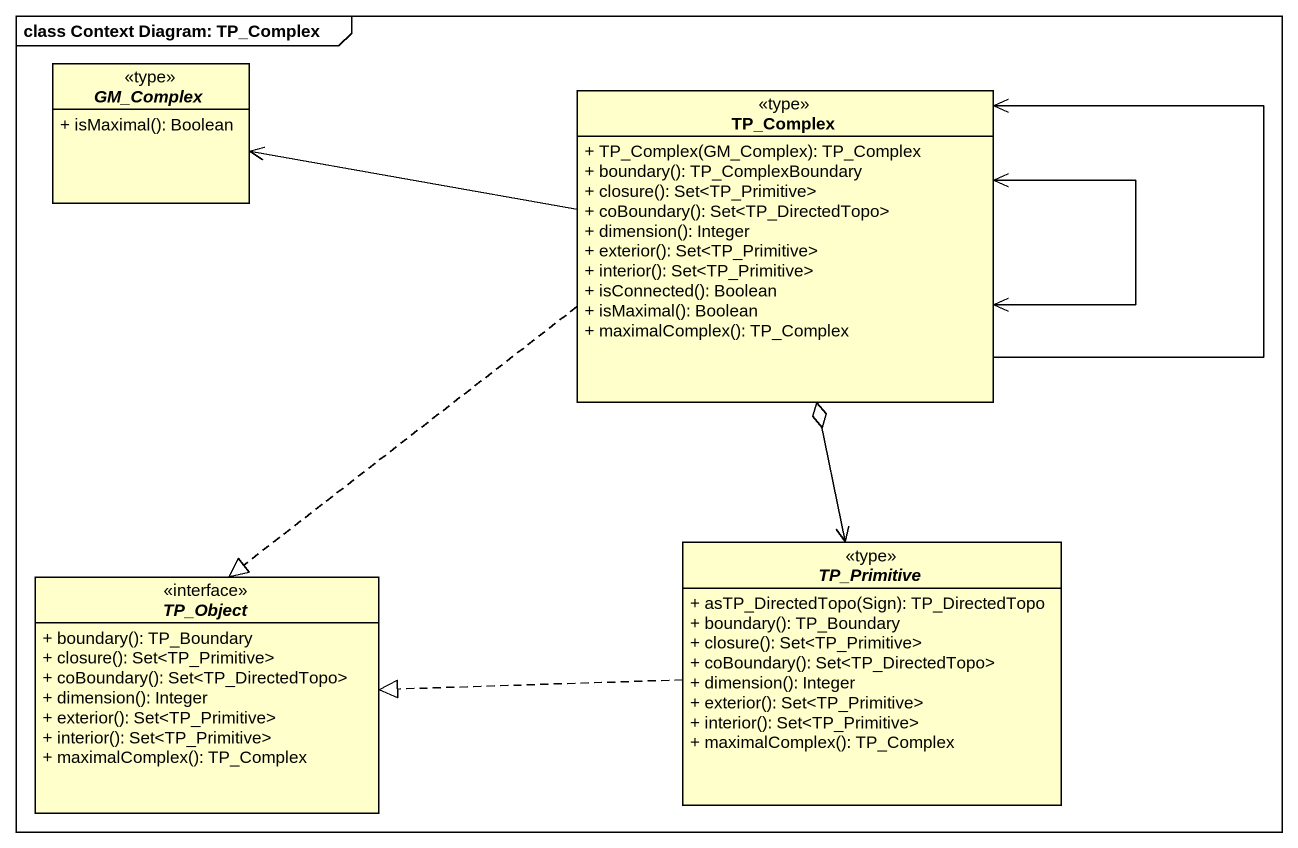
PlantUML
@startuml
mainframe class Context Diagram: TP_Complex
hide circle
hide empty members
skinparam classAttributeIconSize 0
abstract class GM_Complex <<type>> {
  + isMaximal(): Boolean
}
class TP_Complex <<type>> {
  + TP_Complex(GM_Complex): TP_Complex
  + boundary(): TP_ComplexBoundary
  + closure(): Set<TP_Primitive>
  + coBoundary(): Set<TP_DirectedTopo>
  + dimension(): Integer
  + exterior(): Set<TP_Primitive>
  + interior(): Set<TP_Primitive>
  + isConnected(): Boolean
  + isMaximal(): Boolean
  + maximalComplex(): TP_Complex
}
interface TP_Object <<interface>> {
  + boundary(): TP_Boundary
  + closure(): Set<TP_Primitive>
  + coBoundary(): Set<TP_DirectedTopo>
  + dimension(): Integer
  + exterior(): Set<TP_Primitive>
  + interior(): Set<TP_Primitive>
  + maximalComplex(): TP_Complex
}
abstract class TP_Primitive <<type>> {
  + asTP_DirectedTopo(Sign): TP_DirectedTopo
  + boundary(): TP_Boundary
  + closure(): Set<TP_Primitive>
  + coBoundary(): Set<TP_DirectedTopo>
  + dimension(): Integer
  + exterior(): Set<TP_Primitive>
  + interior(): Set<TP_Primitive>
  + maximalComplex(): TP_Complex
}
GM_Complex <-right- TP_Complex
TP_Complex --> TP_Complex
TP_Complex <--> TP_Complex
TP_Complex ..|> TP_Object
TP_Primitive <-up-o TP_Complex
TP_Primitive .left.|> TP_Object
@enduml
